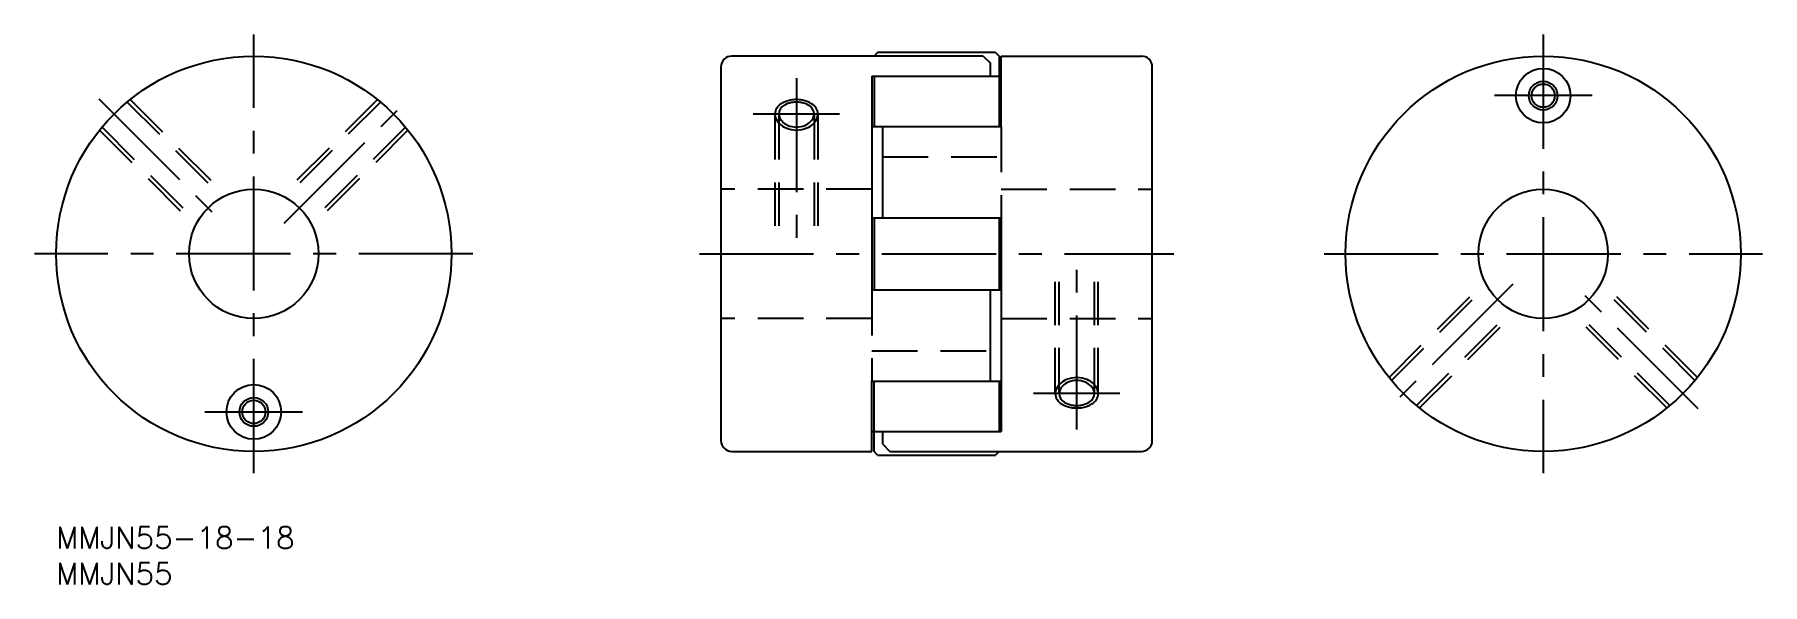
# Model space of a CAD drawing. Extents: x -3 to 237, y -8 to 68.
import ezdxf

# ---------------------------------------------------------------- set-up
doc = ezdxf.new("R2010")
doc.units = 0
doc.header["$LTSCALE"] = 0.5
doc.linetypes.add('CENTER', pattern=[50.8, 31.75, -6.35, 6.35, -6.35])
doc.linetypes.add('DASHED', pattern=[19.05, 12.7, -6.35])
for name, color, linetype in [('MSM_CENTER', 1, 'CENTER'), ('MSM_CONTINUOUS', 7, 'CONTINUOUS'), ('MSM_DASHED', 4, 'DASHED'), ('MSM_NARROW', 5, 'CONTINUOUS'), ('MSM_PART_NUMBER', 7, 'CONTINUOUS')]:
    doc.layers.add(name, color=color, linetype=linetype)
doc.styles.get("Standard").update_dxf_attribs({"font": 'txt.shx', "height": 3, "bigfont": 'bigfont.shx'})

# ---------------------------------------------------------------- blocks, each defined once
blk = doc.blocks.new('*U2')
at = {"layer": 'MSM_PART_NUMBER'}
blk.add_text('MMJN55-18-18', height=3, dxfattribs=at).set_placement((0, -3))
blk = doc.blocks.new('*U3')
at = {"layer": 'MSM_PART_NUMBER'}
blk.add_text('MMJN55', height=3, dxfattribs=at).set_placement((0, -8))

msp = doc.modelspace()

# ---------------------------------------------------------------- linework, layer by layer
at = {"layer": 'MSM_CENTER'}
for p, q in [((27.5, 7.5), (27.5, 68.5)), ((206.9, 68.5), (206.9, 7.5)), ((103, 62.45), (103, 38.88)), ((5.93, 59.57), (23.26, 42.24)), ((31.74, 42.24), (49.07, 59.57)), ((213.7, 60), (200.1, 60)), ((97, 57.45), (109, 57.45)), ((58, 38), (-3, 38)), ((89.5, 38), (155.5, 38)), ((142, 13.55), (142, 37.12)), ((176.4, 38), (237.4, 38)), ((202.66, 33.76), (185.33, 16.43)), ((228.47, 16.43), (211.14, 33.76)), ((148, 18.55), (136, 18.55)), ((20.7, 16), (34.3, 16))]:
    msp.add_line(p, q, dxfattribs=at)
at = {"layer": 'MSM_CONTINUOUS'}
for p, q in [((129, 65.5), (94, 65.5)), ((114.3, 66), (113.8, 65.5)), ((130.7, 66), (114.3, 66)), ((129, 65.5), (130, 64.5)), ((130.7, 66), (131.2, 65.5)), ((131.2, 65.5), (131.2, 55.7)), ((131.5, 65.5), (151, 65.5)), ((131.5, 55.7), (131.5, 65.5)), ((92.5, 64), (92.5, 12)), ((113.5, 62.7), (113.5, 33)), ((113.5, 62.7), (131.5, 62.7)), ((113.8, 62.7), (113.8, 55.7)), ((130, 62.7), (130, 64.5)), ((152.5, 12), (152.5, 64)), ((113.5, 55.7), (131.5, 55.7)), ((115, 43), (115, 55.7)), ((113.5, 43), (131.5, 43)), ((113.8, 43), (113.8, 33)), ((131.2, 43), (131.2, 33)), ((131.5, 43), (131.5, 13.3)), ((113.5, 33), (131.5, 33)), ((130, 20.3), (130, 33)), ((113.5, 10.5), (113.5, 20.31)), ((113.5, 20.3), (131.5, 20.3)), ((113.8, 10.5), (113.8, 20.3)), ((131.2, 20.3), (131.2, 13.3)), ((113.5, 13.3), (131.5, 13.3)), ((115, 11.5), (115, 13.3)), ((94, 10.5), (113.5, 10.5)), ((114.3, 10), (113.8, 10.5)), ((114.3, 10), (130.7, 10)), ((115, 11.5), (116, 10.5)), ((116, 10.5), (151, 10.5)), ((131.2, 10.5), (130.7, 10))]:
    msp.add_line(p, q, dxfattribs=at)
for centre, radius in [((27.5, 38), 27.5), ((206.9, 38), 27.5), ((206.9, 60), 3.8), ((206.9, 60), 1.62), ((27.5, 38), 9), ((206.9, 38), 9), ((27.5, 16), 3.8), ((27.5, 16), 1.62)]:
    msp.add_circle(centre, radius, dxfattribs=at)
for centre, radius, start, end in [((94, 64), 1.5, 90, 180), ((151, 64), 1.5, 0, 90), ((101.98, 57.4), 1.44, 119.8948, 178.0479), ((102.93, 55.85), 3.25, 100.7522, 120.7129), ((103, 55.3), 3.8, 89.9504, 100.2691), ((103, 55.3), 3.8, 79.7309, 90.0496), ((103.07, 55.85), 3.25, 59.2871, 79.2478), ((104.02, 57.4), 1.44, 1.9521, 60.1052), ((102.02, 57.5), 1.48, 181.9554, 228.6595), ((102.69, 58.01), 2.31, 224.4215, 247.5537), ((103.15, 59.47), 3.85, 249.5362, 267.6901), ((102.85, 59.47), 3.85, 272.3099, 290.4638), ((103.31, 58.01), 2.31, 292.4463, 315.5785), ((103.98, 57.5), 1.48, 311.3405, 358.0446), ((141.02, 18.5), 1.48, 131.3405, 178.0446), ((141.69, 17.99), 2.31, 112.4463, 135.5785), ((142.15, 16.53), 3.85, 92.3099, 110.4638), ((141.85, 16.53), 3.85, 69.5362, 87.6901), ((142.31, 17.99), 2.31, 44.4215, 67.5537), ((142.98, 18.5), 1.48, 1.9554, 48.6595), ((140.98, 18.6), 1.44, 181.9521, 240.1052), ((141.93, 20.15), 3.25, 239.2871, 259.2478), ((142, 20.7), 3.8, 259.7309, 270.0496), ((142, 20.7), 3.8, 269.9504, 280.2691), ((142.07, 20.15), 3.25, 280.7522, 300.7129), ((143.02, 18.6), 1.44, 299.8948, 358.0479), ((94, 12), 1.5, 180, 270), ((151, 12), 1.5, 270, 0)]:
    msp.add_arc(centre, radius, start, end, dxfattribs=at)
at = {"layer": 'MSM_DASHED'}
for p, q in [((9.87, 59.11), (23.12, 45.86)), ((10.29, 59.45), (23.62, 46.12)), ((44.71, 59.45), (31.38, 46.12)), ((45.13, 59.11), (31.88, 45.86)), ((6.39, 55.63), (19.64, 42.38)), ((48.61, 55.63), (35.36, 42.38)), ((100, 57.45), (100, 41.88)), ((100.54, 57.45), (100.54, 41.88)), ((105.46, 57.45), (105.46, 41.88)), ((106, 57.45), (106, 41.88)), ((131.5, 55.7), (131.5, 43)), ((6.05, 55.21), (19.38, 41.88)), ((48.95, 55.21), (35.62, 41.88)), ((115, 51.5), (131.5, 51.5)), ((113.5, 47), (92.5, 47)), ((131.5, 47), (152.5, 47)), ((139, 18.55), (139, 34.12)), ((139.54, 18.55), (139.54, 34.12)), ((144.46, 18.55), (144.46, 34.12)), ((145, 18.55), (145, 34.12)), ((185.45, 20.79), (198.78, 34.12)), ((228.35, 20.79), (215.02, 34.12)), ((113.5, 33), (113.5, 20.31)), ((185.79, 20.37), (199.04, 33.62)), ((228.01, 20.37), (214.76, 33.62)), ((113.5, 29), (92.5, 29)), ((131.5, 29), (152.5, 29)), ((189.27, 16.89), (202.52, 30.14)), ((189.69, 16.55), (203.02, 29.88)), ((224.11, 16.55), (210.78, 29.88)), ((224.53, 16.89), (211.28, 30.14)), ((113.5, 24.5), (130, 24.5))]:
    msp.add_line(p, q, dxfattribs=at)
at = {"layer": 'MSM_NARROW'}
for centre in [(206.9, 60), (27.5, 16)]:
    msp.add_circle(centre, 2, dxfattribs=at)
for centre, radius, start, end in [((101.76, 57.36), 1.76, 119.9233, 177.2844), ((102.91, 55.47), 3.97, 100.7522, 120.7129), ((103, 54.81), 4.64, 89.9504, 100.2691), ((103, 54.81), 4.64, 79.7309, 90.0496), ((103.09, 55.47), 3.97, 59.2871, 79.2478), ((104.24, 57.36), 1.76, 2.7156, 60.0767), ((101.8, 57.48), 1.8, 181.2196, 228.683), ((102.63, 58.11), 2.82, 224.4215, 247.5537), ((103.19, 59.9), 4.69, 249.5362, 267.6901), ((102.81, 59.9), 4.69, 272.3099, 290.4638), ((103.37, 58.11), 2.82, 292.4463, 315.5785), ((104.2, 57.48), 1.8, 311.317, 358.7804), ((140.8, 18.52), 1.8, 131.317, 178.7804), ((141.63, 17.89), 2.82, 112.4463, 135.5785), ((142.19, 16.1), 4.69, 92.3099, 110.4638), ((141.81, 16.1), 4.69, 69.5362, 87.6901), ((142.37, 17.89), 2.82, 44.4215, 67.5537), ((143.2, 18.52), 1.8, 1.2196, 48.683), ((140.76, 18.64), 1.76, 182.7156, 240.0767), ((141.91, 20.53), 3.97, 239.2871, 259.2478), ((142.09, 20.53), 3.97, 280.7522, 300.7129), ((143.24, 18.64), 1.76, 299.9233, 357.2844), ((142, 21.19), 4.64, 259.7309, 270.0496), ((142, 21.19), 4.64, 269.9504, 280.2691)]:
    msp.add_arc(centre, radius, start, end, dxfattribs=at)

# ---------------------------------------------------------------- block references
at = {"layer": 'MSM_CONTINUOUS'}
for name in ['*U2', '*U3']:
    msp.add_blockref(name, (0, 0), dxfattribs=at)

doc.saveas('drawing.dxf')
